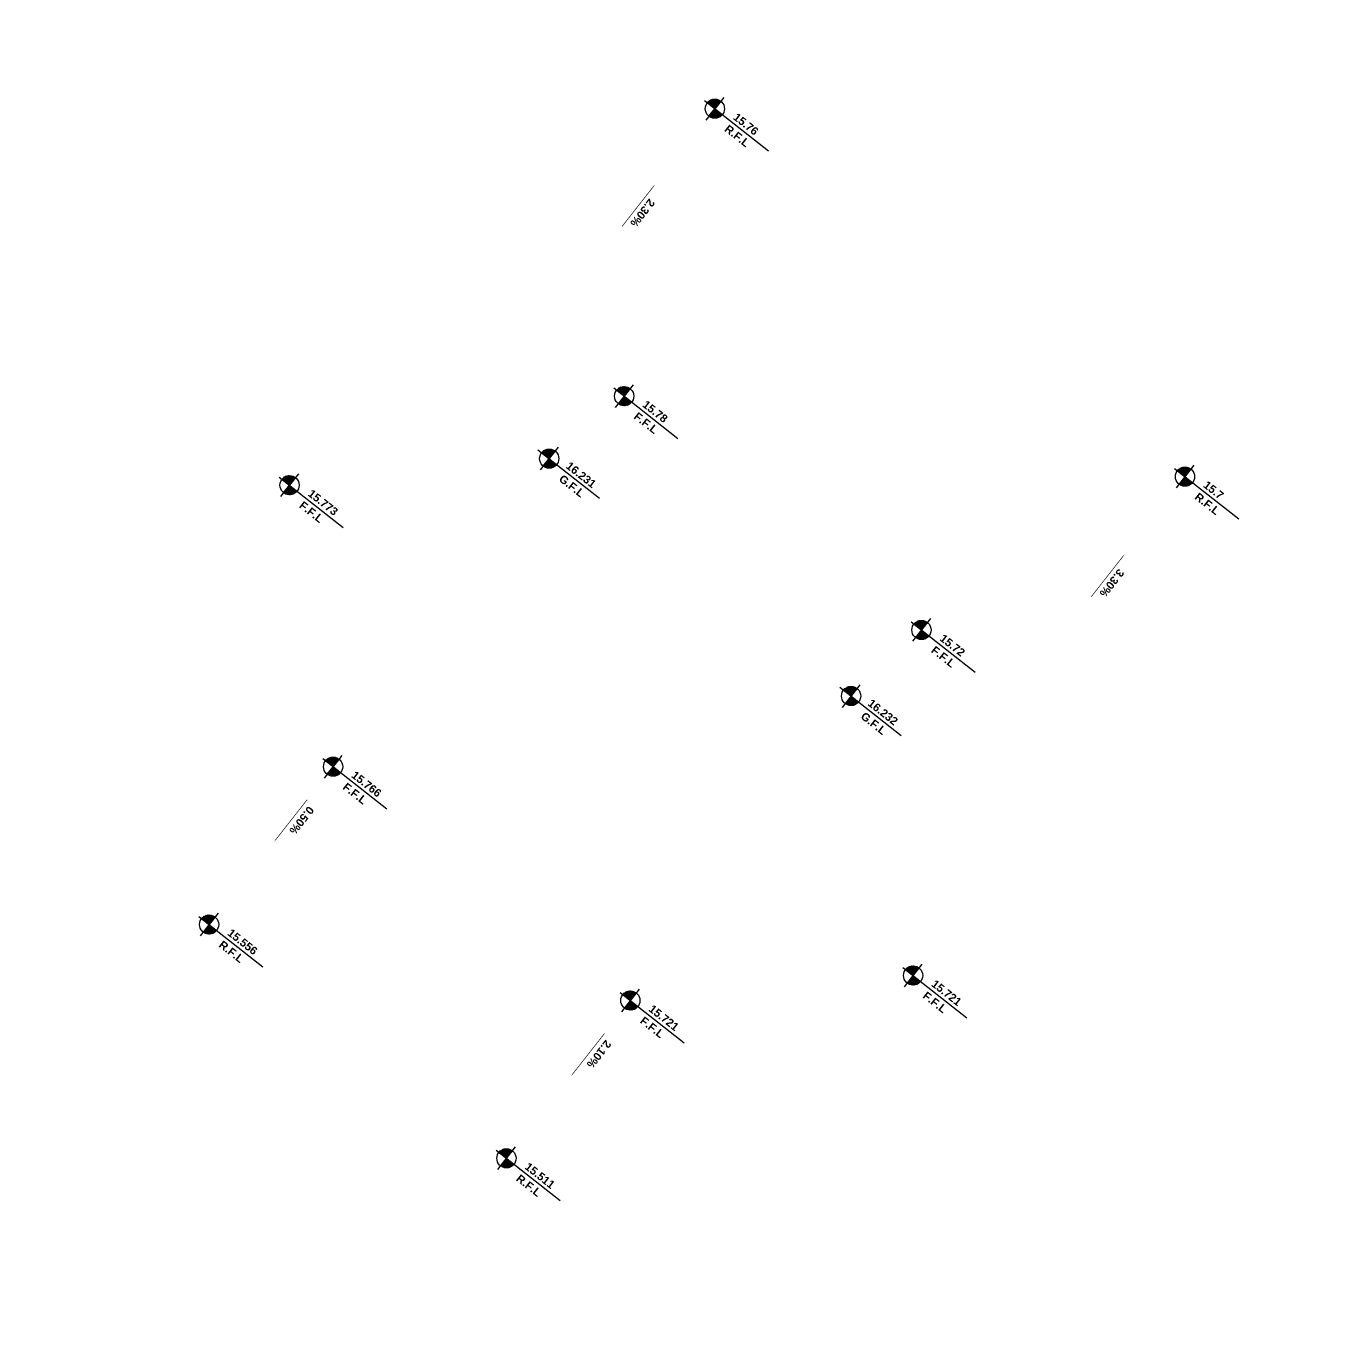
# Model space of a CAD drawing. Extents: x 406735 to 407516, y 2905844 to 2906372.
# Drawn here: x 407328.01 to 407368.5, y 2906269.79 to 2906310.83 of the extents above; entities that cross this region are included whole.
import ezdxf
from ezdxf.enums import TextEntityAlignment as Align

# ---------------------------------------------------------------- set-up
doc = ezdxf.new("R2010")
doc.units = 0
doc.layers.add('L-ANNO-TEXT', color=50, linetype='Continuous')
doc.styles.add('DIM-2_$0$DIM&GRADING 44$0$EN-SB', font='swissb.ttf')
pattern_1 = [(270, (-3.31968, 29.743864), (0.01875, -2e-18), [])]
pattern_2 = [(270, (0, 20.930619), (0.01875, -2e-18), [])]
pattern_3 = [(270, (-5e-10, 6.205626), (0.01875, -2e-18), [])]
pattern_4 = [(270, (0, -0.065115), (0.01875, -2e-18), [])]
pattern_5 = [(270, (-0.635805, 17.94926), (0.01875, -2e-18), [])]
pattern_6 = [(270, (-6.5045, 12.280626), (0.01875, -2e-18), [])]
pattern_7 = [(270, (3.51666, 29.78752), (0.01875, -2e-18), [])]
pattern_8 = [(270, (-2e-11, 6.205626), (0.01875, -2e-18), [])]
pattern_9 = [(270, (-0.455315, 17.94926), (0.01875, -2e-18), [])]
pattern_10 = [(270, (6.464685, 12.280626), (0.01875, -2e-18), [])]

# ---------------------------------------------------------------- blocks, each defined once
blk = doc.blocks.new('*U55')
h = blk.add_hatch()
h.set_pattern_fill('ANSI31', color=256, scale=0.15, angle=225, style=0)
h.set_pattern_definition(pattern_1)
edge = h.paths.add_edge_path()
edge.add_line((-3.62, 29.744), (-3.32, 29.744))
edge.add_line((-3.32, 29.744), (-3.32, 30.044))
edge.add_ellipse((-3.32, 29.744), major_axis=(-0.212, -0.212), ratio=1, start_angle=225, end_angle=315)
h = blk.add_hatch()
h.set_pattern_fill('ANSI31', color=256, scale=0.15, angle=225, style=0)
h.set_pattern_definition(pattern_1)
edge = h.paths.add_edge_path()
edge.add_ellipse((-3.32, 29.744), major_axis=(-0.212, -0.212), ratio=1, start_angle=45, end_angle=135)
edge.add_line((-3.02, 29.744), (-3.32, 29.744))
edge.add_line((-3.32, 29.744), (-3.32, 29.444))
h = blk.add_hatch()
h.set_pattern_fill('ANSI31', color=256, scale=0.15, angle=225, style=0)
h.set_pattern_definition(pattern_2)
edge = h.paths.add_edge_path()
edge.add_line((-0.3, 20.931), (0, 20.931))
edge.add_line((0, 20.931), (0, 21.231))
edge.add_ellipse((0, 20.931), major_axis=(-0.212, -0.212), ratio=1, start_angle=225, end_angle=315)
h = blk.add_hatch()
h.set_pattern_fill('ANSI31', color=256, scale=0.15, angle=225, style=0)
h.set_pattern_definition(pattern_2)
edge = h.paths.add_edge_path()
edge.add_ellipse((0, 20.931), major_axis=(-0.212, -0.212), ratio=1, start_angle=45, end_angle=135)
edge.add_line((0.3, 20.931), (0, 20.931))
edge.add_line((0, 20.931), (0, 20.631))
h = blk.add_hatch()
h.set_pattern_fill('ANSI31', color=256, scale=0.15, angle=225, style=0)
h.set_pattern_definition(pattern_5)
edge = h.paths.add_edge_path()
edge.add_line((-0.936, 17.949), (-0.636, 17.949))
edge.add_line((-0.636, 17.949), (-0.636, 18.249))
edge.add_ellipse((-0.636, 17.949), major_axis=(-0.212, -0.212), ratio=1, start_angle=225, end_angle=315)
h = blk.add_hatch()
h.set_pattern_fill('ANSI31', color=256, scale=0.15, angle=225, style=0)
h.set_pattern_definition(pattern_5)
edge = h.paths.add_edge_path()
edge.add_ellipse((-0.636, 17.949), major_axis=(-0.212, -0.212), ratio=1, start_angle=45, end_angle=135)
edge.add_line((-0.336, 17.949), (-0.636, 17.949))
edge.add_line((-0.636, 17.949), (-0.636, 17.649))
h = blk.add_hatch()
h.set_pattern_fill('ANSI31', color=256, scale=0.15, angle=225, style=0)
h.set_pattern_definition(pattern_6)
edge = h.paths.add_edge_path()
edge.add_line((-6.805, 12.281), (-6.505, 12.281))
edge.add_line((-6.505, 12.281), (-6.505, 12.581))
edge.add_ellipse((-6.505, 12.281), major_axis=(-0.212, -0.212), ratio=1, start_angle=225, end_angle=315)
h = blk.add_hatch()
h.set_pattern_fill('ANSI31', color=256, scale=0.15, angle=225, style=0)
h.set_pattern_definition(pattern_6)
edge = h.paths.add_edge_path()
edge.add_ellipse((-6.505, 12.281), major_axis=(-0.212, -0.212), ratio=1, start_angle=45, end_angle=135)
edge.add_line((-6.205, 12.281), (-6.505, 12.281))
edge.add_line((-6.505, 12.281), (-6.505, 11.981))
h = blk.add_hatch()
h.set_pattern_fill('ANSI31', color=256, scale=0.15, angle=225, style=0)
h.set_pattern_definition(pattern_3)
edge = h.paths.add_edge_path()
edge.add_line((-0.3, 6.206), (0, 6.206))
edge.add_line((0, 6.206), (0, 6.506))
edge.add_ellipse((0, 6.206), major_axis=(-0.212, -0.212), ratio=1, start_angle=225, end_angle=315)
h = blk.add_hatch()
h.set_pattern_fill('ANSI31', color=256, scale=0.15, angle=225, style=0)
h.set_pattern_definition(pattern_3)
edge = h.paths.add_edge_path()
edge.add_ellipse((0, 6.206), major_axis=(-0.212, -0.212), ratio=1, start_angle=45, end_angle=135)
edge.add_line((0.3, 6.206), (0, 6.206))
edge.add_line((0, 6.206), (0, 5.906))
h = blk.add_hatch()
h.set_pattern_fill('ANSI31', color=256, scale=0.15, angle=225, style=0)
h.set_pattern_definition(pattern_4)
edge = h.paths.add_edge_path()
edge.add_line((-0.3, -0.065), (0, -0.065))
edge.add_line((0, -0.065), (0, 0.235))
edge.add_ellipse((0, -0.065), major_axis=(-0.212, -0.212), ratio=1, start_angle=225, end_angle=315)
h = blk.add_hatch()
h.set_pattern_fill('ANSI31', color=256, scale=0.15, angle=225, style=0)
h.set_pattern_definition(pattern_4)
edge = h.paths.add_edge_path()
edge.add_ellipse((0, -0.065), major_axis=(-0.212, -0.212), ratio=1, start_angle=45, end_angle=135)
edge.add_line((0.3, -0.065), (0, -0.065))
edge.add_line((0, -0.065), (0, -0.365))
for p, q in [((-3.32, 30.194, 0), (-3.32, 29.294, 0)), ((-3.732, 29.744, 0), (-1.185, 29.744, 0)), ((0, 21.381, 0), (0, 20.481, 0)), ((-0.413, 20.931, 0), (2.135, 20.931, 0)), ((-0.636, 18.399, 0), (-0.636, 17.499, 0)), ((-1.086, 17.949, 0), (1.359, 17.949, 0)), ((-6.505, 12.731, 0), (-6.505, 11.831, 0)), ((-6.917, 12.281, 0), (-4.369, 12.281, 0)), ((0, 6.656, 0), (0, 5.756, 0)), ((-0.413, 6.206, 0), (2.135, 6.206, 0)), ((0, 0.385, 0), (0, -0.515, 0)), ((-0.413, -0.065, 0), (2.135, -0.065, 0))]:
    blk.add_line(p, q)
at = {"elevation": 0}
for points in [[(-3.328, 25.054, 0.02, 0.02, 0), (-3.328, 26.341, 0.1, 0, 0), (-3.328, 26.725, 0, 0, 0)], [(0, 4.893, 0.02, 0.02, 0), (0, 3.606, 0.1, 0, 0), (0, 3.222, 0, 0, 0)]]:
    blk.add_lwpolyline(points, format="xyseb", dxfattribs=at)
for centre in [(-3.32, 29.744, 0), (0, 20.931, 0), (-0.636, 17.949, 0), (-6.505, 12.281, 0), (0, 6.206, 0), (0, -0.065, 0)]:
    blk.add_circle(centre, 0.3)
at = {"layer": 'L-ANNO-TEXT', "char_height": 0.25, "attachment_point": 1, "style": 'DIM-2_$0$DIM&GRADING 44$0$EN-SB'}
for s, insert in [('R.F.L', (-2.681, 29.633)), ('F.F.L', (0.639, 20.82)), ('G.F.L', (0.003, 17.838)), ('F.F.L', (-5.866, 12.17)), ('F.F.L', (0.639, 6.095)), ('R.F.L', (0.639, -0.176))]:
    blk.add_mtext_dynamic_manual_height_columns(s, width=0.67373, gutter_width=12.5, heights=[0], dxfattribs=dict(at, insert=insert))
at = {"layer": 'L-ANNO-TEXT', "style": 'DIM-2_$0$DIM&GRADING 44$0$EN-SB'}
for tag, p in [('L7', (-2.697, 29.841, 0)), ('L6', (0.622, 21.028, 0)), ('SIDE-L', (-5.882, 12.378, 0)), ('L2', (0.622, 6.303, 0)), ('L1', (0.622, 0.032, 0))]:
    blk.add_attdef(tag, p, '', height=0.25, rotation=360, dxfattribs=at)
for tag, p in [('L5', (-3.209, 25.294, 0)), ('L3', (0.142, 3.788, 0))]:
    blk.add_attdef(tag, text='', height=0.25, rotation=270, dxfattribs=at).set_placement(p, align=Align.RIGHT)
at = {"layer": 'L-ANNO-TEXT', "style": 'DIM-2_$0$DIM&GRADING 44$0$EN-SB', "flags": 8}
blk.add_attdef('L4', (-0.075, 18.042, 0), '', height=0.25, rotation=0, dxfattribs=at)
blk = doc.blocks.new('*U54')
h = blk.add_hatch()
h.set_pattern_fill('ANSI31', color=256, scale=0.15, angle=225, style=0)
h.set_pattern_definition(pattern_7)
edge = h.paths.add_edge_path()
edge.add_line((3.217, 29.788), (3.517, 29.788))
edge.add_line((3.517, 29.788), (3.517, 30.088))
edge.add_ellipse((3.517, 29.788), major_axis=(-0.212, -0.212), ratio=1, start_angle=225, end_angle=315)
h = blk.add_hatch()
h.set_pattern_fill('ANSI31', color=256, scale=0.15, angle=225, style=0)
h.set_pattern_definition(pattern_7)
edge = h.paths.add_edge_path()
edge.add_ellipse((3.517, 29.788), major_axis=(-0.212, -0.212), ratio=1, start_angle=45, end_angle=135)
edge.add_line((3.817, 29.788), (3.517, 29.788))
edge.add_line((3.517, 29.788), (3.517, 29.488))
h = blk.add_hatch()
h.set_pattern_fill('ANSI31', color=256, scale=0.15, angle=225, style=0)
h.set_pattern_definition(pattern_2)
edge = h.paths.add_edge_path()
edge.add_line((-0.3, 20.931), (0, 20.931))
edge.add_line((0, 20.931), (0, 21.231))
edge.add_ellipse((0, 20.931), major_axis=(-0.212, -0.212), ratio=1, start_angle=225, end_angle=315)
h = blk.add_hatch()
h.set_pattern_fill('ANSI31', color=256, scale=0.15, angle=225, style=0)
h.set_pattern_definition(pattern_2)
edge = h.paths.add_edge_path()
edge.add_ellipse((0, 20.931), major_axis=(-0.212, -0.212), ratio=1, start_angle=45, end_angle=135)
edge.add_line((0.3, 20.931), (0, 20.931))
edge.add_line((0, 20.931), (0, 20.631))
h = blk.add_hatch()
h.set_pattern_fill('ANSI31', color=256, scale=0.15, angle=225, style=0)
h.set_pattern_definition(pattern_9)
edge = h.paths.add_edge_path()
edge.add_line((-0.755, 17.949), (-0.455, 17.949))
edge.add_line((-0.455, 17.949), (-0.455, 18.249))
edge.add_ellipse((-0.455, 17.949), major_axis=(-0.212, -0.212), ratio=1, start_angle=225, end_angle=315)
h = blk.add_hatch()
h.set_pattern_fill('ANSI31', color=256, scale=0.15, angle=225, style=0)
h.set_pattern_definition(pattern_9)
edge = h.paths.add_edge_path()
edge.add_ellipse((-0.455, 17.949), major_axis=(-0.212, -0.212), ratio=1, start_angle=45, end_angle=135)
edge.add_line((-0.155, 17.949), (-0.455, 17.949))
edge.add_line((-0.455, 17.949), (-0.455, 17.649))
h = blk.add_hatch()
h.set_pattern_fill('ANSI31', color=256, scale=0.15, angle=225, style=0)
h.set_pattern_definition(pattern_10)
edge = h.paths.add_edge_path()
edge.add_line((6.165, 12.281), (6.465, 12.281))
edge.add_line((6.465, 12.281), (6.465, 12.581))
edge.add_ellipse((6.465, 12.281), major_axis=(-0.212, -0.212), ratio=1, start_angle=225, end_angle=315)
h = blk.add_hatch()
h.set_pattern_fill('ANSI31', color=256, scale=0.15, angle=225, style=0)
h.set_pattern_definition(pattern_10)
edge = h.paths.add_edge_path()
edge.add_ellipse((6.465, 12.281), major_axis=(-0.212, -0.212), ratio=1, start_angle=45, end_angle=135)
edge.add_line((6.765, 12.281), (6.465, 12.281))
edge.add_line((6.465, 12.281), (6.465, 11.981))
h = blk.add_hatch()
h.set_pattern_fill('ANSI31', color=256, scale=0.15, angle=225, style=0)
h.set_pattern_definition(pattern_8)
edge = h.paths.add_edge_path()
edge.add_line((-0.3, 6.206), (0, 6.206))
edge.add_line((0, 6.206), (0, 6.506))
edge.add_ellipse((0, 6.206), major_axis=(-0.212, -0.212), ratio=1, start_angle=225, end_angle=315)
h = blk.add_hatch()
h.set_pattern_fill('ANSI31', color=256, scale=0.15, angle=225, style=0)
h.set_pattern_definition(pattern_8)
edge = h.paths.add_edge_path()
edge.add_ellipse((0, 6.206), major_axis=(-0.212, -0.212), ratio=1, start_angle=45, end_angle=135)
edge.add_line((0.3, 6.206), (0, 6.206))
edge.add_line((0, 6.206), (0, 5.906))
h = blk.add_hatch()
h.set_pattern_fill('ANSI31', color=256, scale=0.15, angle=225, style=0)
h.set_pattern_definition(pattern_4)
edge = h.paths.add_edge_path()
edge.add_line((-0.3, -0.065), (0, -0.065))
edge.add_line((0, -0.065), (0, 0.235))
edge.add_ellipse((0, -0.065), major_axis=(-0.212, -0.212), ratio=1, start_angle=225, end_angle=315)
h = blk.add_hatch()
h.set_pattern_fill('ANSI31', color=256, scale=0.15, angle=225, style=0)
h.set_pattern_definition(pattern_4)
edge = h.paths.add_edge_path()
edge.add_ellipse((0, -0.065), major_axis=(-0.212, -0.212), ratio=1, start_angle=45, end_angle=135)
edge.add_line((0.3, -0.065), (0, -0.065))
edge.add_line((0, -0.065), (0, -0.365))
for p, q in [((3.517, 30.238, 0), (3.517, 29.338, 0)), ((3.104, 29.788, 0), (5.652, 29.788, 0)), ((0, 21.381, 0), (0, 20.481, 0)), ((-0.413, 20.931, 0), (2.135, 20.931, 0)), ((-0.455, 18.399, 0), (-0.455, 17.499, 0)), ((-0.905, 17.949, 0), (1.539, 17.949, 0)), ((6.465, 12.731, 0), (6.465, 11.831, 0)), ((6.052, 12.281, 0), (8.6, 12.281, 0)), ((0, 6.656, 0), (0, 5.756, 0)), ((-0.413, 6.206, 0), (2.135, 6.206, 0)), ((0, 0.385, 0), (0, -0.515, 0)), ((-0.413, -0.065, 0), (2.135, -0.065, 0))]:
    blk.add_line(p, q)
at = {"elevation": 0}
for points in [[(3.531, 25.027, 0.02, 0.02, 0), (3.531, 26.314, 0.1, 0, 0), (3.531, 26.698, 0, 0, 0)], [(0, 4.893, 0.02, 0.02, 0), (0, 3.606, 0.1, 0, 0), (0, 3.222, 0, 0, 0)]]:
    blk.add_lwpolyline(points, format="xyseb", dxfattribs=at)
for centre in [(3.517, 29.788, 0), (0, 20.931, 0), (-0.455, 17.949, 0), (6.465, 12.281, 0), (0, 6.206, 0), (0, -0.065, 0)]:
    blk.add_circle(centre, 0.3)
at = {"layer": 'L-ANNO-TEXT', "char_height": 0.25, "attachment_point": 1, "style": 'DIM-2_$0$DIM&GRADING 44$0$EN-SB'}
for s, insert in [('R.F.L', (4.155, 29.677)), ('F.F.L', (0.639, 20.82)), ('G.F.L', (0.183, 17.838)), ('F.F.L', (7.103, 12.17)), ('F.F.L', (0.639, 6.095)), ('R.F.L', (0.639, -0.176))]:
    blk.add_mtext_dynamic_manual_height_columns(s, width=0.67373, gutter_width=12.5, heights=[0], dxfattribs=dict(at, insert=insert))
at = {"layer": 'L-ANNO-TEXT', "style": 'DIM-2_$0$DIM&GRADING 44$0$EN-SB'}
for tag, p in [('L7', (4.139, 29.885, 0)), ('L6', (0.622, 21.028, 0)), ('SIDE-L', (7.087, 12.378, 0)), ('L2', (0.622, 6.303, 0)), ('L1', (0.622, 0.032, 0))]:
    blk.add_attdef(tag, p, '', height=0.25, rotation=360, dxfattribs=at)
for tag, p in [('L5', (3.651, 25.266, 0)), ('L3', (0.142, 3.788, 0))]:
    blk.add_attdef(tag, text='', height=0.25, rotation=270, dxfattribs=at).set_placement(p, align=Align.RIGHT)
at = {"layer": 'L-ANNO-TEXT', "style": 'DIM-2_$0$DIM&GRADING 44$0$EN-SB', "flags": 8}
blk.add_attdef('L4', (0.106, 18.042, 0), '', height=0.25, rotation=0, dxfattribs=at)

msp = doc.modelspace()

# ---------------------------------------------------------------- block references
ref = msp.add_blockref('*U55', (407333.762, 2906282.817, 0), dxfattribs=dict(rotation=321.8342854756983))
ref.add_attrib('SIDE-L', '15.773', (407336.786, 2906296.183, 0), dxfattribs={"layer": 'L-ANNO-TEXT', "height": 0.25, "rotation": 321.8343, "style": 'DIM-2_$0$DIM&GRADING 44$0$EN-SB'})
ref.add_attrib('L5', '2.30%', dxfattribs={"layer": 'L-ANNO-TEXT', "height": 0.25, "rotation": 231.8343, "style": 'DIM-2_$0$DIM&GRADING 44$0$EN-SB', "flags": 8}).set_placement((407346.869, 2906304.686, 0), align=Align.RIGHT)
ref.add_attrib('L1', '15.556', (407334.271, 2906282.457, 0), dxfattribs={"layer": 'L-ANNO-TEXT', "height": 0.25, "rotation": 321.8343, "style": 'DIM-2_$0$DIM&GRADING 44$0$EN-SB'})
ref.add_attrib('L2', '15.766', (407338.146, 2906287.387, 0), dxfattribs={"layer": 'L-ANNO-TEXT', "height": 0.25, "rotation": 321.8343, "style": 'DIM-2_$0$DIM&GRADING 44$0$EN-SB'})
ref.add_attrib('L4', '16.231', (407344.852, 2906297.048, 0), dxfattribs={"layer": 'L-ANNO-TEXT', "height": 0.25, "rotation": 321.8343, "style": 'DIM-2_$0$DIM&GRADING 44$0$EN-SB'})
ref.add_attrib('L3', '0.50%', dxfattribs={"layer": 'L-ANNO-TEXT', "height": 0.25, "rotation": 231.8343, "style": 'DIM-2_$0$DIM&GRADING 44$0$EN-SB'}).set_placement((407336.214, 2906285.707, 0), align=Align.RIGHT)
ref.add_attrib('L6', '15.78', (407347.245, 2906298.965, 0), dxfattribs={"layer": 'L-ANNO-TEXT', "height": 0.25, "rotation": 321.8343, "style": 'DIM-2_$0$DIM&GRADING 44$0$EN-SB'})
ref.add_attrib('L7', '15.76', (407350.081, 2906307.945, 0), dxfattribs={"layer": 'L-ANNO-TEXT', "height": 0.25, "rotation": 321.8343, "style": 'DIM-2_$0$DIM&GRADING 44$0$EN-SB'})
ref = msp.add_blockref('*U54', (407343.056, 2906275.512, 0), dxfattribs=dict(rotation=321.8342854732501))
ref.add_attrib('SIDE-L', '15.721', (407356.277, 2906280.864, 0), dxfattribs={"layer": 'L-ANNO-TEXT', "height": 0.25, "rotation": 321.8343, "style": 'DIM-2_$0$DIM&GRADING 44$0$EN-SB'})
ref.add_attrib('L5', '3.30%', dxfattribs={"layer": 'L-ANNO-TEXT', "height": 0.25, "rotation": 231.8343, "style": 'DIM-2_$0$DIM&GRADING 44$0$EN-SB', "flags": 8}).set_placement((407361.54, 2906293.121, 0), align=Align.RIGHT)
ref.add_attrib('L1', '15.511', (407343.565, 2906275.153, 0), dxfattribs={"layer": 'L-ANNO-TEXT', "height": 0.25, "rotation": 321.8343, "style": 'DIM-2_$0$DIM&GRADING 44$0$EN-SB'})
ref.add_attrib('L2', '15.721', (407347.44, 2906280.083, 0), dxfattribs={"layer": 'L-ANNO-TEXT', "height": 0.25, "rotation": 321.8343, "style": 'DIM-2_$0$DIM&GRADING 44$0$EN-SB'})
ref.add_attrib('L4', '16.232', (407354.288, 2906289.632, 0), dxfattribs={"layer": 'L-ANNO-TEXT', "height": 0.25, "rotation": 321.8343, "style": 'DIM-2_$0$DIM&GRADING 44$0$EN-SB'})
ref.add_attrib('L3', '2.10%', dxfattribs={"layer": 'L-ANNO-TEXT', "height": 0.25, "rotation": 231.8343, "style": 'DIM-2_$0$DIM&GRADING 44$0$EN-SB'}).set_placement((407345.508, 2906278.402, 0), align=Align.RIGHT)
ref.add_attrib('L6', '15.72', (407356.539, 2906291.66, 0), dxfattribs={"layer": 'L-ANNO-TEXT', "height": 0.25, "rotation": 321.8343, "style": 'DIM-2_$0$DIM&GRADING 44$0$EN-SB'})
ref.add_attrib('L7', '15.7', (407364.777, 2906296.451, 0), dxfattribs={"layer": 'L-ANNO-TEXT', "height": 0.25, "rotation": 321.8343, "style": 'DIM-2_$0$DIM&GRADING 44$0$EN-SB'})

doc.saveas('drawing.dxf')
